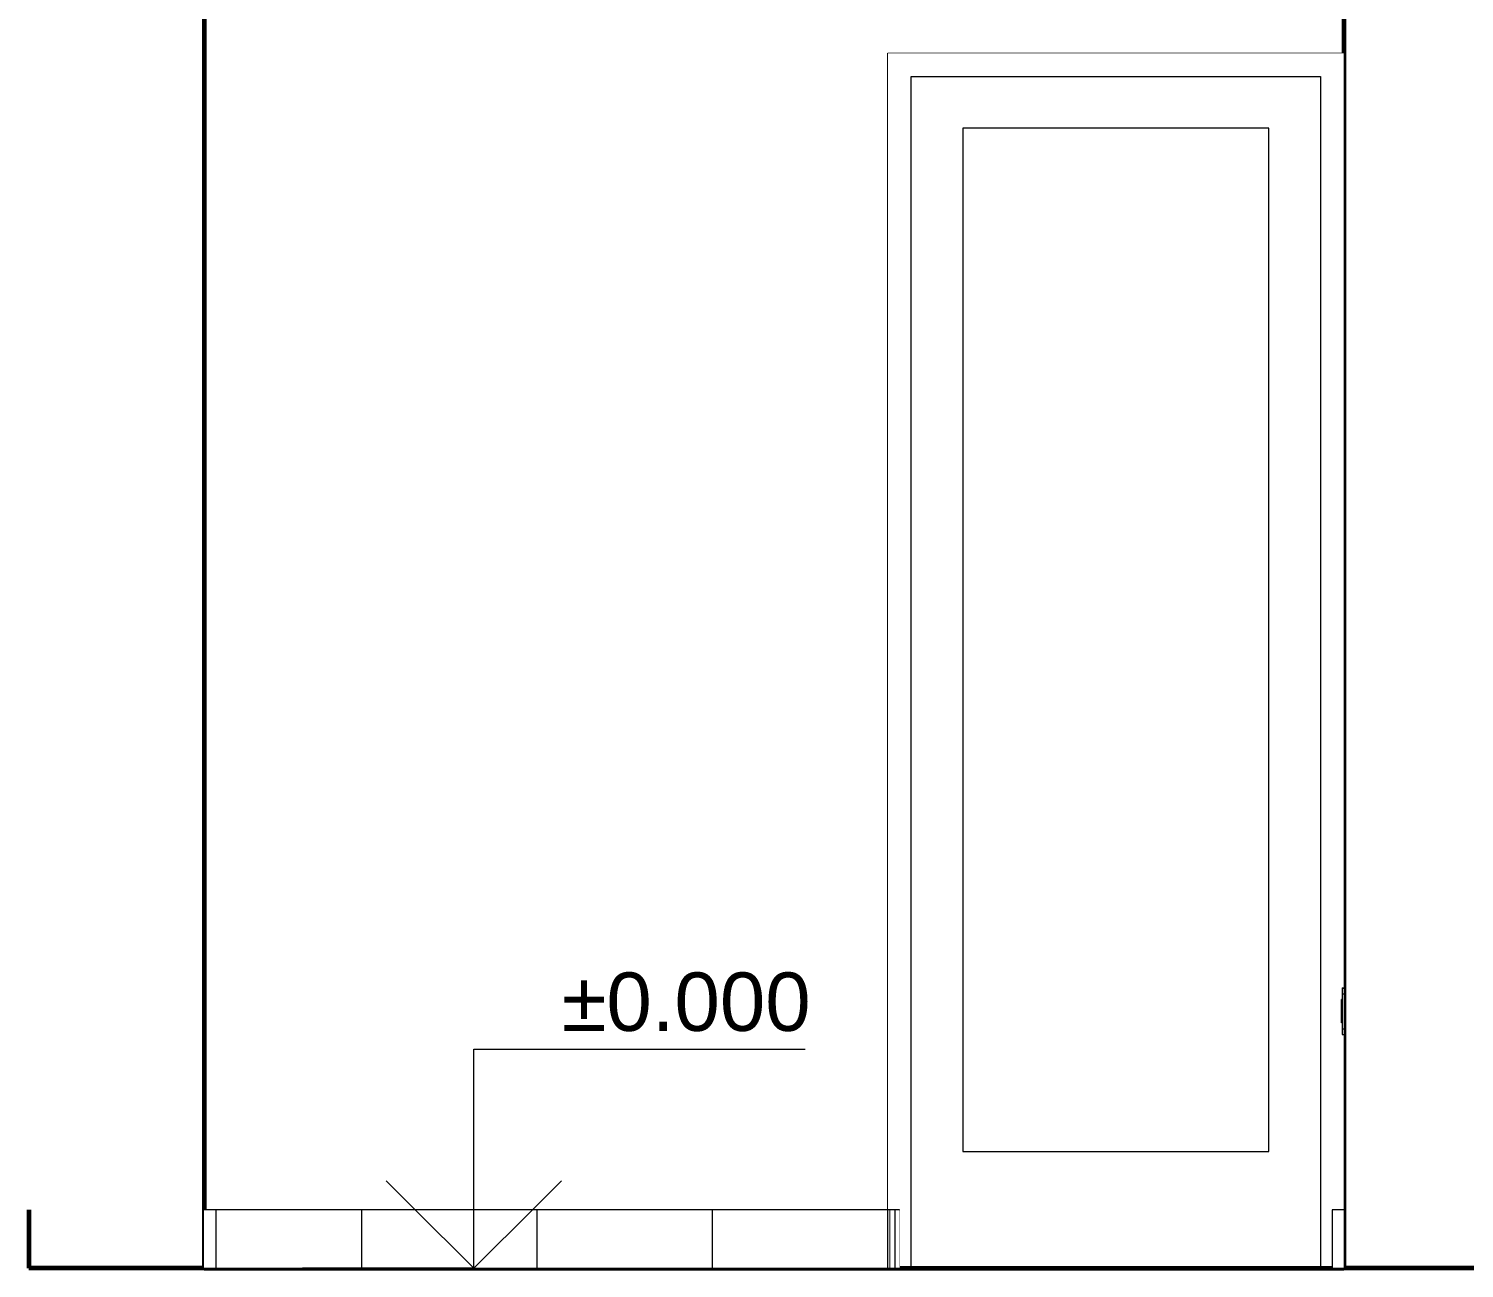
# Model space of a CAD drawing. Header units: metres. Extents: x -41 to 412, y -15 to 25.
# Drawn here: x 296.427 to 298.883, y -14.621 to -12.499 of the extents above; entities that cross this region are included whole.
import ezdxf

# ---------------------------------------------------------------- set-up
doc = ezdxf.new("R2010")
doc.units = ezdxf.units.M
doc.header["$MEASUREMENT"] = 0
doc.set_wipeout_variables(frame=1)
doc.linetypes.add('Wipeout_Contour', pattern=[1, 0, -1])
for name, color, linetype in [('Dimensioning - General', 7, 'Continuous'), ('Interior - Furniture', 7, 'Continuous'), ('Interior - Stair & Railing', 7, 'Continuous'), ('Structural - Bearing', 7, 'Continuous')]:
    doc.layers.add(name, color=color, linetype=linetype)
doc.styles.add('GENERATED_STYLE_2', font='arial.ttf')
pattern_1 = [(0, (312.56448, -14.62055), (0, 0.3), []), (90, (312.56448, -14.62055), (-0.3, 0), [])]

msp = doc.modelspace()

# ---------------------------------------------------------------- linework, layer by layer
at = {"layer": 'Dimensioning - General', "color": 7, "linetype": 'Continuous', "lineweight": 13}
msp.add_line((297.1888, -14.2456), (297.7558, -14.2456), dxfattribs=at)
at = {"layer": 'Structural - Bearing', "color": 251, "linetype": 'Continuous', "lineweight": 20, "true_color": 0x6a6a6a}
msp.add_line((297.8971, -14.5206), (297.8971, -12.5406), dxfattribs=at)

# ---------------------------------------------------------------- texts
at = {"layer": 'Dimensioning - General', "color": 5, "lineweight": 25, "insert": (297.3388, -14.2156), "char_height": 0.1, "attachment_point": 7, "style": 'GENERATED_STYLE_2'}
msp.add_mtext('\\A1;±0.000', dxfattribs=at)

# ---------------------------------------------------------------- wipeouts: each hides what was drawn before it
at = {"color": 254, "linetype": 'Wipeout_Contour', "lineweight": 0, "ltscale": 1484.070969}
msp.add_wipeout([(296.4271, -11.5357), (296.4271, -14.6206), (296.7271, -14.6206), (296.7271, -14.3106), (296.7271, -11.478)], dxfattribs=at).dxf.layer = 'Structural - Bearing'
at = {"color": 254, "linetype": 'Wipeout_Contour', "lineweight": 0, "ltscale": 1496.008565}
msp.add_wipeout([(298.6771, -14.3106), (298.6771, -14.6206), (298.9771, -14.6206), (298.9771, -11.5357), (298.6771, -11.478)], dxfattribs=at).dxf.layer = 'Structural - Bearing'

# ---------------------------------------------------------------- next in the draw order: linework, layer by layer
at = {"layer": 'Structural - Bearing', "color": 251, "linetype": 'Continuous', "lineweight": 20, "true_color": 0x6a6a6a}
msp.add_line((297.8971, -12.5406), (298.6771, -12.5406), dxfattribs=at)
at = {"layer": 'Structural - Bearing', "color": 7, "linetype": 'Continuous', "lineweight": 60}
for p, q in [((296.4271, -14.5206), (296.4271, -14.6206)), ((296.7271, -14.5206), (296.7271, -14.6206)), ((298.6771, -14.5206), (298.6771, -14.6206)), ((296.7271, -14.6206), (296.4271, -14.6206)), ((296.7271, -14.6206), (296.7471, -14.6206)), ((298.9771, -14.6206), (298.6771, -14.6206))]:
    msp.add_line(p, q, dxfattribs=at)
at = {"layer": 'Structural - Bearing', "color": 7, "linetype": 'Continuous', "lineweight": 60, "flags": 128}
for points in [[(296.7271, -11.478), (296.7271, -14.3106), (296.7271, -14.5206)], [(298.6771, -11.478), (298.6771, -14.3106), (298.6771, -14.5206)]]:
    msp.add_lwpolyline(points, dxfattribs=at)

# ---------------------------------------------------------------- next in the draw order: wipeouts: each hides what was drawn before it
at = {"color": 254, "linetype": 'Wipeout_Contour', "lineweight": 0, "ltscale": 2088.177883}
msp.add_wipeout([(297.8971, -12.5806), (297.8971, -14.5206), (297.9012, -14.5206), (297.9171, -14.5206), (297.9171, -14.6206), (297.9371, -14.6206), (297.9371, -12.5806)], dxfattribs=at).dxf.layer = 'Structural - Bearing'

# ---------------------------------------------------------------- next in the draw order: linework, layer by layer
at = {"layer": 'Interior - Stair & Railing', "color": 171, "linetype": 'Continuous', "lineweight": 13}
msp.add_line((297.9171, -14.6206), (297.9171, -14.5206), dxfattribs=at)

# ---------------------------------------------------------------- next in the draw order: wipeouts: each hides what was drawn before it
at = {"color": 254, "linetype": 'Wipeout_Contour', "lineweight": 0, "ltscale": 4779.846466}
msp.add_wipeout([(298.6371, -12.5806), (298.6371, -14.6206), (298.6571, -14.6206), (298.6571, -14.5206), (298.6771, -14.5206), (298.6771, -14.2206), (298.6741, -14.2206), (298.6741, -14.2176), (298.6741, -14.2161), (298.6741, -14.2004), (298.6731, -14.2004), (298.6731, -14.1604), (298.6741, -14.1604), (298.6741, -14.1406), (298.6771, -14.1406), (298.6771, -12.5806)], dxfattribs=at).dxf.layer = 'Structural - Bearing'
at = {"color": 254, "linetype": 'Wipeout_Contour', "lineweight": 0, "ltscale": 1193.162057}
msp.add_wipeout([(298.0251, -12.6686), (297.9371, -12.6686), (297.9371, -14.4206), (298.0251, -14.4206)], dxfattribs=at).dxf.layer = 'Structural - Bearing'

# ---------------------------------------------------------------- next in the draw order: linework, layer by layer
at = {"layer": 'Structural - Bearing', "color": 7, "linetype": 'Continuous', "lineweight": 60}
msp.add_line((298.6571, -14.6206), (298.6771, -14.6206), dxfattribs=at)

# ---------------------------------------------------------------- next in the draw order: wipeouts: each hides what was drawn before it
at = {"color": 254, "linetype": 'Wipeout_Contour', "lineweight": 0, "ltscale": 1196.056889}
msp.add_wipeout([(298.6771, -14.2189), (298.6771, -14.2176), (298.6741, -14.2176), (298.6741, -14.2189)], dxfattribs=at).dxf.layer = 'Interior - Furniture'
at = {"color": 254, "linetype": 'Wipeout_Contour', "lineweight": 0, "ltscale": 1791.354909}
msp.add_wipeout([(297.8971, -12.5806), (297.9371, -12.5806), (298.6371, -12.5806), (298.6771, -12.5806), (298.6771, -12.5406), (297.8971, -12.5406)], dxfattribs=at).dxf.layer = 'Structural - Bearing'
at = {"color": 254, "linetype": 'Wipeout_Contour', "lineweight": 0, "ltscale": 1195.607522}
msp.add_wipeout([(298.5491, -14.4206), (298.6371, -14.4206), (298.6371, -12.6686), (298.5491, -12.6686)], dxfattribs=at).dxf.layer = 'Structural - Bearing'

# ---------------------------------------------------------------- next in the draw order: wipeouts: each hides what was drawn before it
at = {"color": 254, "linetype": 'Wipeout_Contour', "lineweight": 0, "ltscale": 1196.057095}
msp.add_wipeout([(298.6771, -14.2198), (298.6771, -14.2189), (298.6741, -14.2189), (298.6741, -14.2198)], dxfattribs=at).dxf.layer = 'Interior - Furniture'
at = {"color": 254, "linetype": 'Wipeout_Contour', "lineweight": 0, "ltscale": 1791.373448}
msp.add_wipeout([(297.9371, -12.5806), (297.9371, -12.6686), (298.0251, -12.6686), (298.5491, -12.6686), (298.6371, -12.6686), (298.6371, -12.5806)], dxfattribs=at).dxf.layer = 'Structural - Bearing'
at = {"color": 254, "linetype": 'Wipeout_Contour', "lineweight": 0, "ltscale": 1791.786486}
msp.add_wipeout([(297.9371, -14.4206), (297.9371, -14.6206), (298.6371, -14.6206), (298.6371, -14.4206), (298.5491, -14.4206), (298.0251, -14.4206)], dxfattribs=at).dxf.layer = 'Structural - Bearing'

# ---------------------------------------------------------------- next in the draw order: linework, layer by layer
at = {"layer": 'Structural - Bearing', "color": 30, "linetype": 'Continuous', "lineweight": 18, "true_color": 0xff6600}
for p, q in [((297.9371, -14.6206), (297.9371, -12.5806)), ((297.9371, -12.5806), (298.6371, -12.5806)), ((298.6371, -12.5806), (298.6371, -14.6206))]:
    msp.add_line(p, q, dxfattribs=at)
at = {"layer": 'Structural - Bearing', "color": 7, "linetype": 'Continuous', "lineweight": 60}
msp.add_line((296.7471, -14.6206), (298.6571, -14.6206), dxfattribs=at)

# ---------------------------------------------------------------- next in the draw order: wipeouts: each hides what was drawn before it
at = {"color": 254, "linetype": 'Wipeout_Contour', "lineweight": 0, "ltscale": 1196.057237}
msp.add_wipeout([(298.6771, -14.2204), (298.6771, -14.2198), (298.6741, -14.2198), (298.6741, -14.2204)], dxfattribs=at).dxf.layer = 'Interior - Furniture'
at = {"color": 254, "linetype": 'Wipeout_Contour', "lineweight": 0, "ltscale": 1194.384855}
msp.add_wipeout([(298.0251, -14.4206), (298.5491, -14.4206), (298.5491, -12.6686), (298.0251, -12.6686)], dxfattribs=at).dxf.layer = 'Structural - Bearing'

# ---------------------------------------------------------------- next in the draw order: linework, layer by layer
at = {"layer": 'Structural - Bearing', "color": 30, "linetype": 'Continuous', "lineweight": 18, "true_color": 0xff6600}
for p, q in [((298.0251, -12.6686), (298.0251, -14.4206)), ((298.5491, -12.6686), (298.0251, -12.6686)), ((298.5491, -14.4206), (298.5491, -12.6686)), ((298.0251, -14.4206), (298.5491, -14.4206))]:
    msp.add_line(p, q, dxfattribs=at)

# ---------------------------------------------------------------- next in the draw order: wipeouts: each hides what was drawn before it
at = {"color": 254, "linetype": 'Wipeout_Contour', "lineweight": 0, "ltscale": 1196.057309}
msp.add_wipeout([(298.6771, -14.2204), (298.6741, -14.2204), (298.6741, -14.2206), (298.6771, -14.2206)], dxfattribs=at).dxf.layer = 'Interior - Furniture'
at = {"color": 254, "linetype": 'Wipeout_Contour', "lineweight": 0, "ltscale": 1190.725696}
msp.add_wipeout([(296.7471, -14.5206), (296.7471, -14.6206), (297.9012, -14.6206), (297.9012, -14.5206)], dxfattribs=at).dxf.layer = 'Interior - Stair & Railing'
at = {"color": 254, "linetype": 'Wipeout_Contour', "lineweight": 0, "ltscale": 1196.090803}
msp.add_wipeout([(298.6771, -14.5206), (298.6571, -14.5206), (298.6571, -14.6206), (298.6771, -14.6206)], dxfattribs=at).dxf.layer = 'Interior - Stair & Railing'

# ---------------------------------------------------------------- next in the draw order: hatches: boundary and pattern name
at = {"layer": 'Interior - Stair & Railing', "linetype": 'Continuous', "lineweight": 13}
h = msp.add_hatch(dxfattribs=at)
h.set_pattern_fill('GRID_30X30_0002', color=171, style=0, pattern_type=2)
h.set_pattern_definition([(270, (297.89707, -14.62055), (-0.3, 0), []), (180, (297.89707, -14.62055), (0, 0.3), [])])
h.paths.add_polyline_path([(296.7471, -14.5206), (296.7471, -14.6206), (297.9012, -14.6206), (297.9012, -14.5206)])
at = {"layer": 'Interior - Stair & Railing', "linetype": 'Continuous', "lineweight": 0, "true_color": 0x000000}
h = msp.add_hatch(dxfattribs=at)
h.set_pattern_fill('CONTRAZOCALO_30X30_0002', color=18, style=0, pattern_type=2)
h.set_pattern_definition(pattern_1)
h.paths.add_polyline_path([(298.6771, -14.5206), (298.6571, -14.5206), (298.6571, -14.6206), (298.6771, -14.6206)])

# ---------------------------------------------------------------- next in the draw order: linework, layer by layer
at = {"layer": 'Dimensioning - General', "color": 7, "linetype": 'Continuous', "lineweight": 13}
for p, q in [((297.1888, -14.6206), (297.1888, -14.2456)), ((297.1888, -14.6206), (297.0388, -14.4706)), ((297.3388, -14.4706), (297.1888, -14.6206))]:
    msp.add_line(p, q, dxfattribs=at)
at = {"layer": 'Dimensioning - General', "color": 151, "linetype": 'Continuous', "lineweight": 20, "true_color": 0x80c2ff}
for q in [(296.8953, -14.6206), (297.3013, -14.6206)]:
    msp.add_line((297.1888, -14.6206), q, dxfattribs=at)
at = {"layer": 'Interior - Stair & Railing', "color": 171, "linetype": 'Continuous', "lineweight": 13}
for p, q in [((297.9012, -14.5206), (296.7471, -14.5206)), ((297.9012, -14.6206), (297.9012, -14.5206)), ((298.6571, -14.5206), (298.6571, -14.6206)), ((298.6771, -14.5206), (298.6571, -14.5206))]:
    msp.add_line(p, q, dxfattribs=at)

# ---------------------------------------------------------------- next in the draw order: wipeouts: each hides what was drawn before it
at = {"color": 254, "linetype": 'Wipeout_Contour', "lineweight": 0, "ltscale": 1196.055612}
msp.add_wipeout([(298.6771, -14.2125), (298.6771, -14.2106), (298.6741, -14.2106), (298.6741, -14.2125)], dxfattribs=at).dxf.layer = 'Interior - Furniture'

# ---------------------------------------------------------------- next in the draw order: wipeouts: each hides what was drawn before it
at = {"color": 254, "linetype": 'Wipeout_Contour', "lineweight": 0, "ltscale": 1196.055975}
msp.add_wipeout([(298.6771, -14.2144), (298.6771, -14.2125), (298.6741, -14.2125), (298.6741, -14.2144)], dxfattribs=at).dxf.layer = 'Interior - Furniture'
at = {"color": 254, "linetype": 'Wipeout_Contour', "lineweight": 0, "ltscale": 1188.380044}
msp.add_wipeout([(296.7271, -14.5206), (296.7271, -14.6206), (296.7471, -14.6206), (296.7471, -14.5206)], dxfattribs=at).dxf.layer = 'Interior - Stair & Railing'
at = {"color": 254, "linetype": 'Wipeout_Contour', "lineweight": 0, "ltscale": 1193.062701}
msp.add_wipeout([(297.9171, -14.6206), (297.9171, -14.5206), (297.9012, -14.5206), (297.9012, -14.6206)], dxfattribs=at).dxf.layer = 'Interior - Stair & Railing'

# ---------------------------------------------------------------- next in the draw order: hatches: boundary and pattern name
at = {"layer": 'Interior - Stair & Railing', "linetype": 'Continuous', "lineweight": 0, "true_color": 0x000000}
h = msp.add_hatch(dxfattribs=at)
h.set_pattern_fill('CONTRAZOCALO_30X30_0002', color=18, style=0, pattern_type=2)
h.set_pattern_definition(pattern_1)
h.paths.add_polyline_path([(296.7271, -14.5206), (296.7271, -14.6206), (296.7471, -14.6206), (296.7471, -14.5206)])
at = {"layer": 'Interior - Stair & Railing', "linetype": 'Continuous', "lineweight": 13}
h = msp.add_hatch(dxfattribs=at)
h.set_pattern_fill('GRID_30X30_0002', color=171, style=0, pattern_type=2)
h.set_pattern_definition([(270, (297.90914, -14.62055), (-0.21213, 0), []), (180, (297.90914, -14.62055), (0, 0.3), [])])
h.paths.add_polyline_path([(297.9171, -14.6206), (297.9171, -14.5206), (297.9012, -14.5206), (297.9012, -14.6206)])

# ---------------------------------------------------------------- next in the draw order: linework, layer by layer
at = {"layer": 'Interior - Stair & Railing', "color": 171, "linetype": 'Continuous', "lineweight": 13}
for p, q in [((296.7471, -14.5206), (296.7271, -14.5206)), ((296.7471, -14.5206), (296.7471, -14.6206)), ((297.9171, -14.5206), (297.9012, -14.5206))]:
    msp.add_line(p, q, dxfattribs=at)

# ---------------------------------------------------------------- next in the draw order: wipeouts: each hides what was drawn before it
at = {"color": 254, "linetype": 'Wipeout_Contour', "lineweight": 0, "ltscale": 1196.056318}
msp.add_wipeout([(298.6741, -14.2161), (298.6771, -14.2161), (298.6771, -14.2144), (298.6741, -14.2144)], dxfattribs=at).dxf.layer = 'Interior - Furniture'

# ---------------------------------------------------------------- next in the draw order: wipeouts: each hides what was drawn before it
at = {"color": 254, "linetype": 'Wipeout_Contour', "lineweight": 0, "ltscale": 1196.056627}
msp.add_wipeout([(298.6771, -14.2161), (298.6741, -14.2161), (298.6741, -14.2176), (298.6771, -14.2176)], dxfattribs=at).dxf.layer = 'Interior - Furniture'

# ---------------------------------------------------------------- next in the draw order: wipeouts: each hides what was drawn before it
at = {"color": 254, "linetype": 'Wipeout_Contour', "lineweight": 0, "ltscale": 1196.049744}
msp.add_wipeout([(298.6771, -14.2106), (298.6771, -14.1506), (298.6741, -14.1506), (298.6741, -14.2106)], dxfattribs=at).dxf.layer = 'Interior - Furniture'

# ---------------------------------------------------------------- next in the draw order: linework, layer by layer
at = {"layer": 'Interior - Furniture', "color": 55, "linetype": 'Continuous', "lineweight": 13, "true_color": 0xa2a233}
for p, q in [((298.6741, -14.2144), (298.6741, -14.2161)), ((298.6741, -14.2161), (298.6741, -14.2176)), ((298.6741, -14.2176), (298.6741, -14.2189)), ((298.6741, -14.2189), (298.6741, -14.2198)), ((298.6741, -14.2198), (298.6741, -14.2204)), ((298.6741, -14.2204), (298.6741, -14.2206)), ((298.6741, -14.2206), (298.6771, -14.2206))]:
    msp.add_line(p, q, dxfattribs=at)

# ---------------------------------------------------------------- next in the draw order: wipeouts: each hides what was drawn before it
at = {"color": 254, "linetype": 'Wipeout_Contour', "lineweight": 0, "ltscale": 1196.04386}
msp.add_wipeout([(298.6771, -14.1506), (298.6771, -14.1486), (298.6741, -14.1486), (298.6741, -14.1506)], dxfattribs=at).dxf.layer = 'Interior - Furniture'

# ---------------------------------------------------------------- next in the draw order: wipeouts: each hides what was drawn before it
at = {"color": 254, "linetype": 'Wipeout_Contour', "lineweight": 0, "ltscale": 1196.043498}
msp.add_wipeout([(298.6741, -14.1486), (298.6771, -14.1486), (298.6771, -14.1467), (298.6741, -14.1467)], dxfattribs=at).dxf.layer = 'Interior - Furniture'

# ---------------------------------------------------------------- next in the draw order: wipeouts: each hides what was drawn before it
at = {"color": 254, "linetype": 'Wipeout_Contour', "lineweight": 0, "ltscale": 1196.042849}
msp.add_wipeout([(298.6771, -14.145), (298.6771, -14.1435), (298.6741, -14.1435), (298.6741, -14.145)], dxfattribs=at).dxf.layer = 'Interior - Furniture'
at = {"color": 254, "linetype": 'Wipeout_Contour', "lineweight": 0, "ltscale": 1196.04172}
msp.add_wipeout([(298.6741, -14.1604), (298.6731, -14.1604), (298.6731, -14.2004), (298.6741, -14.2004)], dxfattribs=at).dxf.layer = 'Interior - Furniture'

# ---------------------------------------------------------------- next in the draw order: linework, layer by layer
at = {"layer": 'Interior - Furniture', "color": 55, "linetype": 'Continuous', "lineweight": 13, "true_color": 0xa2a233}
for p, q in [((298.6741, -14.1604), (298.6731, -14.1604)), ((298.6731, -14.2004), (298.6731, -14.1604)), ((298.6741, -14.2004), (298.6731, -14.2004)), ((298.6741, -14.2106), (298.6741, -14.2125)), ((298.6741, -14.2106), (298.6771, -14.2106)), ((298.6741, -14.2125), (298.6741, -14.2144))]:
    msp.add_line(p, q, dxfattribs=at)

# ---------------------------------------------------------------- next in the draw order: wipeouts: each hides what was drawn before it
at = {"color": 254, "linetype": 'Wipeout_Contour', "lineweight": 0, "ltscale": 1196.043156}
msp.add_wipeout([(298.6771, -14.1467), (298.6771, -14.145), (298.6741, -14.145), (298.6741, -14.1467)], dxfattribs=at).dxf.layer = 'Interior - Furniture'

# ---------------------------------------------------------------- next in the draw order: wipeouts: each hides what was drawn before it
at = {"color": 254, "linetype": 'Wipeout_Contour', "lineweight": 0, "ltscale": 1196.042383}
msp.add_wipeout([(298.6771, -14.1422), (298.6771, -14.1413), (298.6741, -14.1413), (298.6741, -14.1422)], dxfattribs=at).dxf.layer = 'Interior - Furniture'

# ---------------------------------------------------------------- next in the draw order: wipeouts: each hides what was drawn before it
at = {"color": 254, "linetype": 'Wipeout_Contour', "lineweight": 0, "ltscale": 1196.042588}
msp.add_wipeout([(298.6771, -14.1435), (298.6771, -14.1422), (298.6741, -14.1422), (298.6741, -14.1435)], dxfattribs=at).dxf.layer = 'Interior - Furniture'

# ---------------------------------------------------------------- next in the draw order: wipeouts: each hides what was drawn before it
at = {"color": 254, "linetype": 'Wipeout_Contour', "lineweight": 0, "ltscale": 1196.042242}
msp.add_wipeout([(298.6771, -14.1413), (298.6771, -14.1407), (298.6741, -14.1407), (298.6741, -14.1413)], dxfattribs=at).dxf.layer = 'Interior - Furniture'

# ---------------------------------------------------------------- next in the draw order: wipeouts: each hides what was drawn before it
at = {"color": 254, "linetype": 'Wipeout_Contour', "lineweight": 0, "ltscale": 1196.04217}
msp.add_wipeout([(298.6741, -14.1407), (298.6771, -14.1407), (298.6771, -14.1406), (298.6741, -14.1406)], dxfattribs=at).dxf.layer = 'Interior - Furniture'

# ---------------------------------------------------------------- next in the draw order: linework, layer by layer
at = {"layer": 'Interior - Furniture', "color": 55, "linetype": 'Continuous', "lineweight": 13, "true_color": 0xa2a233}
for p, q in [((298.6741, -14.1406), (298.6741, -14.1407)), ((298.6741, -14.1406), (298.6771, -14.1406)), ((298.6741, -14.1407), (298.6741, -14.1413)), ((298.6741, -14.1413), (298.6741, -14.1422)), ((298.6741, -14.1422), (298.6741, -14.1435)), ((298.6741, -14.1435), (298.6741, -14.145)), ((298.6741, -14.145), (298.6741, -14.1467)), ((298.6741, -14.1467), (298.6741, -14.1486)), ((298.6741, -14.1486), (298.6741, -14.1506)), ((298.6741, -14.1506), (298.6741, -14.2106)), ((298.6741, -14.1506), (298.6771, -14.1506))]:
    msp.add_line(p, q, dxfattribs=at)

doc.saveas('drawing.dxf')
